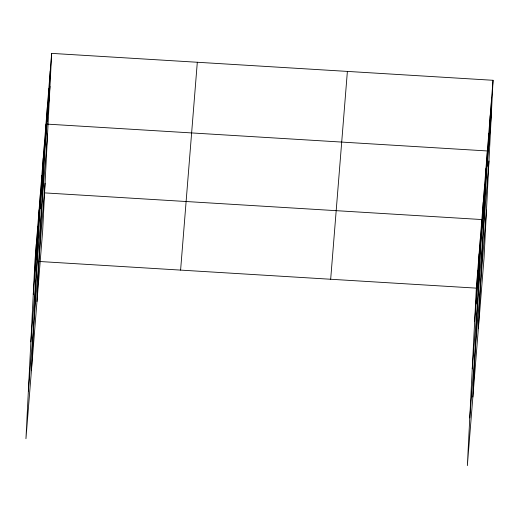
<?xml version="1.0" encoding="UTF-8"?>
<svg xmlns="http://www.w3.org/2000/svg" width="519" height="519" viewBox="0 0 519 519"><rect width="100%" height="100%" fill="white"/><g stroke="black" fill="none" stroke-linecap="round" stroke-linejoin="round"><path stroke-width="0.78" d="M34.65 277.101L36.317 244.073M36.025 259.954L37.699 226.926M37.407 242.808L39.074 209.78M31.464 370.118L40.456 192.633L42.071 192.731M40.164 208.508L41.831 175.487M41.539 191.362L43.213 158.34M42.921 174.215L44.595 141.194M36.979 301.533L45.97 124.047L487.367 150.958L478.375 328.443M45.717 139.403L47.391 106.376M47.138 121.738L48.812 88.71M48.559 104.072L50.233 71.045M51.653 53.379L42.662 230.864L25.95 438.711L34.942 261.219L51.653 53.379L493.05 80.289L484.058 257.781L467.347 465.621L476.338 288.136L493.05 80.289M476.046 304.011L477.72 270.989M477.422 286.864L479.095 253.843M478.803 269.718L480.477 236.696M472.861 397.035L481.853 219.55L44.504 192.88M481.561 235.425L483.234 202.404M482.936 218.278L484.61 185.251M484.318 201.132L485.992 168.104M487.114 166.32L488.788 133.292M488.535 148.648L490.208 115.627M489.955 130.983L491.629 97.961M33.268 294.247L49.98 86.401M30.855 341.917L47.566 134.077M28.363 391.034L45.075 183.194M180.599 270.101L197.311 62.261M330.674 279.254L347.386 71.408M474.664 321.164L491.376 113.317M472.251 368.834L488.963 160.987M469.76 417.951L486.472 210.104M39.794 261.518L476.338 288.136"/></g></svg>
